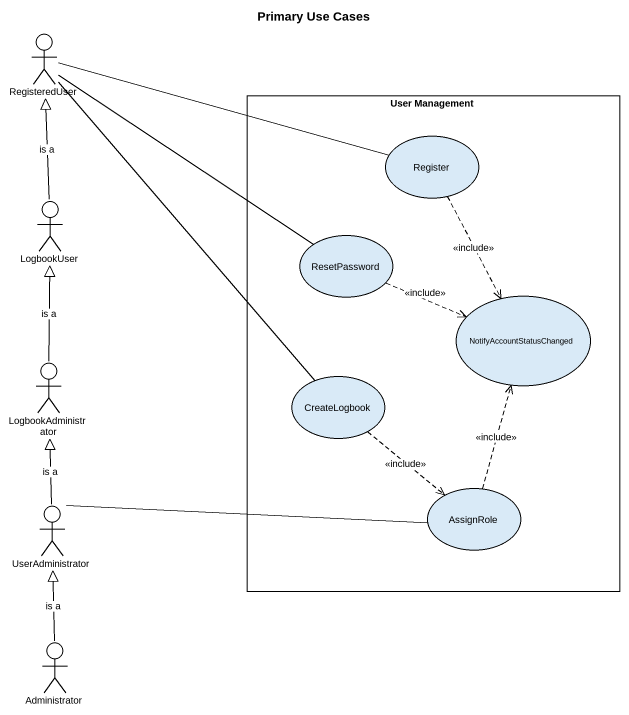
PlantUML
@startuml
title Primary Use Cases
actor RegisteredUser
rectangle "User Management" as User_Management {
  usecase Register
  usecase ResetPassword
  usecase NotifyAccountStatusChanged
  usecase CreateLogbook
  usecase AssignRole
}
actor LogbookUser
actor LogbookAdministrator
actor UserAdministrator
actor Administrator
RegisteredUser -right- Register
RegisteredUser -- ResetPassword
RegisteredUser -- CreateLogbook
Register ..> NotifyAccountStatusChanged : <<include>>
LogbookUser -up-|> RegisteredUser : is a
ResetPassword .right.> NotifyAccountStatusChanged : <<include>>
LogbookAdministrator -up-|> LogbookUser : is a
CreateLogbook ..> AssignRole : <<include>>
AssignRole .up.> NotifyAccountStatusChanged : <<include>>
UserAdministrator -up-|> LogbookAdministrator : is a
UserAdministrator -right- AssignRole
Administrator -up-|> UserAdministrator : is a
@enduml
